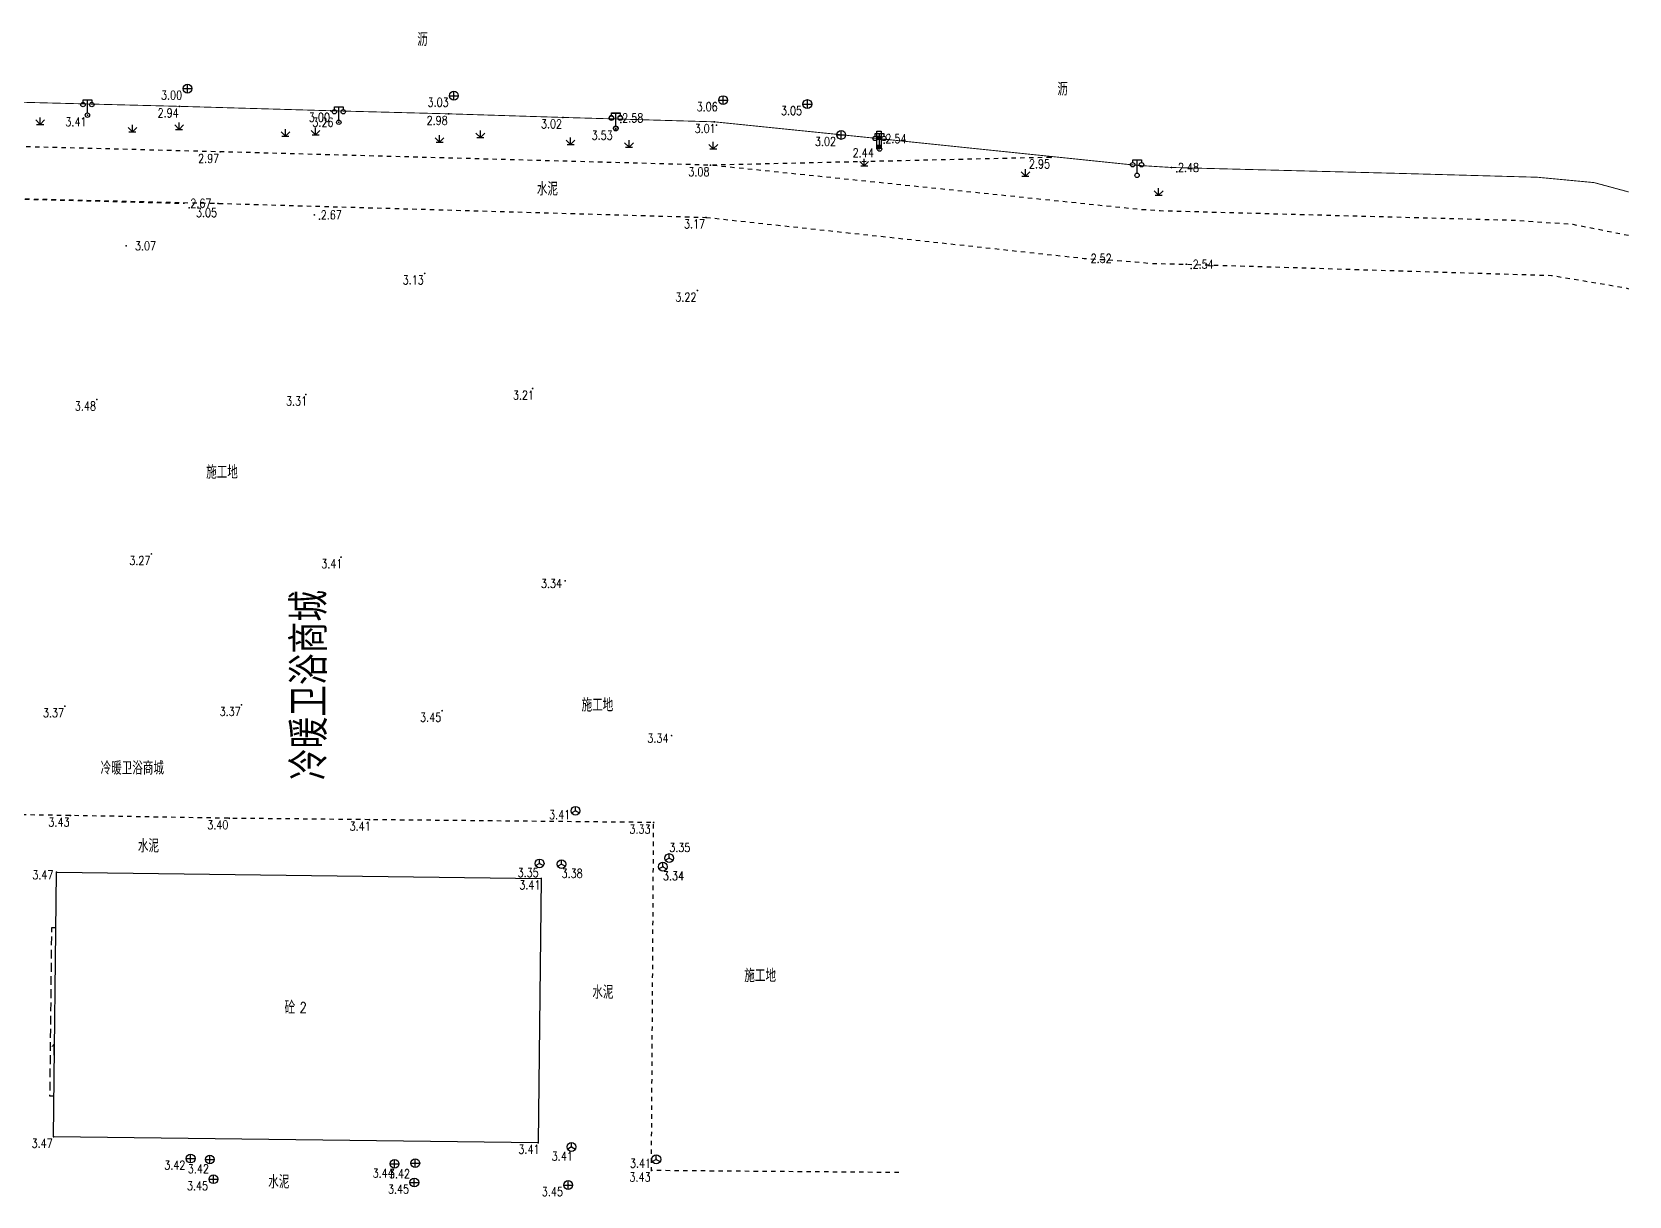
# Model space of a CAD drawing. Extents: x 500064 to 501389, y 2542464 to 2545400.
# Drawn here: x 500818.5 to 501000, y 2544915.1 to 2545047.4 of the extents above; entities that cross this region are included whole.
import ezdxf
from ezdxf.enums import TextEntityAlignment as Align

# ---------------------------------------------------------------- set-up
doc = ezdxf.new("R2010")
doc.units = 0
doc.header["$LTSCALE"] = 0.5
doc.linetypes.add('X5', pattern=[3, 2, -1])
doc.linetypes.add('X6', pattern=[2, 1, -1])
doc.layers.get('0').update_dxf_attribs({"linetype": 'CONTINUOUS', "lineweight": 5})
for name, color, linetype in [('0-文字', 7, 'CONTINUOUS'), ('GCD', 8, 'CONTINUOUS'), ('地形图', 8, 'CONTINUOUS')]:
    doc.layers.add(name, color=color, linetype=linetype)
doc.styles.add('HZ', font='romans.shx', dxfattribs={"width": 0.8, "bigfont": 'hztxt.shx'})
doc.styles.get("Standard").update_dxf_attribs({"font": 'simplex1.shx', "width": 0.7, "bigfont": 'hztxt.shx'})

# ---------------------------------------------------------------- blocks, each defined once
blk = doc.blocks.new('GC200')
at = {"linetype": 'Continuous', "const_width": 0.2, "flags": 128}
blk.add_lwpolyline([(-0.1, 0, 1), (0.1, 0, 1)], format="xyb", close=True, dxfattribs=at)
blk = doc.blocks.new('gc097')
for p, q in [((-1, 2.9), (-1, 3.5)), ((-1, 3.5), (1, 3.5)), ((0, 0.5), (0, 3.5)), ((1, 3.5), (1, 2.9))]:
    blk.add_line(p, q)
for centre in [(-1, 2.4), (0, 0), (1, 2.4)]:
    blk.add_circle(centre, 0.5)
blk = doc.blocks.new('gc124')
for p, q in [((-1, 1), (0, 0)), ((-0.8, 0), (0.8, 0)), ((0, 0), (0, 1.6)), ((0, 0), (1, 1))]:
    blk.add_line(p, q)
blk = doc.blocks.new('gc043')
for p, q in [((-1, 0), (1, 0)), ((0, -1), (0, 1))]:
    blk.add_line(p, q)
blk.add_circle((0, 0), 1)
blk = doc.blocks.new('gc048')
for q in [(-0.87, -0.5), (0, 1), (0.87, -0.5)]:
    blk.add_line((0, 0), q)
blk.add_circle((0, 0), 1)
blk = doc.blocks.new('gc054')
blk.add_lwpolyline([(-0.5, 0), (-0.5, 4), (0.5, 4), (0.5, 0)])
at = {"const_width": 1}
for points in [[(0, 2), (0, 3)], [(0, 0), (0, 1)]]:
    blk.add_lwpolyline(points, dxfattribs=at)

msp = doc.modelspace()

# ---------------------------------------------------------------- linework, layer by layer
at = {"layer": '地形图', "linetype": 'Continuous', "const_width": 0.1, "flags": 128}
for points in [[(500776.43, 2545040.4), (500798.2, 2545039.93), (500835.32, 2545038.97), (500852.51, 2545038.47), (500865.9, 2545038.12), (500878.89, 2545037.71), (500896.1, 2545037.21)], [(501000, 2545029.24), (500996.09, 2545030.3), (500989.63, 2545030.91), (500973.87, 2545031.35), (500948.06, 2545032.02), (500944.05, 2545032.27), (500914.82, 2545035.3), (500896.1, 2545037.21)]]:
    msp.add_lwpolyline(points, dxfattribs=at)
at = {"layer": '地形图', "linetype": 'X6', "flags": 128}
for points in [[(500934.36, 2545033.17), (500895.65, 2545032.28), (500839.93, 2545033.8), (500808.12, 2545034.62), (500788.92, 2545035.29), (500788.77, 2545029.14)], [(501000, 2545024.27), (500993.68, 2545025.53), (500987.12, 2545025.99), (500946.77, 2545027.08), (500944.3, 2545027.25), (500895.65, 2545032.28)], [(500784.76, 2545029.34), (500791.51, 2545029.1), (500835.81, 2545027.95)], [(500895.15, 2545026.35), (500938.14, 2545021.69), (500943.92, 2545021.31), (500945.61, 2545021.13), (500949.73, 2545021.02), (500991.23, 2545019.75), (500999.67, 2545018.35), (501000, 2545018.24)], [(500917.06, 2544917.77), (500888.95, 2544918), (500889.2, 2544957.56), (500856.9, 2544957.88), (500840.97, 2544958.04), (500822.92, 2544958.35), (500809.98, 2544958.54)]]:
    msp.add_lwpolyline(points, dxfattribs=at)
at = {"layer": '地形图', "linetype": 'X6', "elevation": 2.98, "flags": 128}
msp.add_lwpolyline([(500806.79, 2545028.68), (500807.67, 2545028.7), (500839.69, 2545027.94), (500895.15, 2545026.35)], dxfattribs=at)
at = {"layer": '地形图', "linetype": 'Continuous', "elevation": 3.47, "flags": 128}
msp.add_lwpolyline([(500821.01, 2544921.84), (500821.34, 2544951.91), (500876.43, 2544951.21), (500876.08, 2544921.16)], close=True, dxfattribs=at)
at = {"layer": '地形图', "linetype": 'X5', "flags": 128}
msp.add_lwpolyline([(500821.27, 2544945.59), (500820.77, 2544945.6), (500820.56, 2544926.5), (500821.06, 2544926.5)], dxfattribs=at)
at = {"layer": '地形图'}
for p in [(500885.49, 2545037.15, 2.58), (500896.35, 2545036.83, 2.54), (500915.39, 2545034.8, 2.54), (500948.65, 2545031.52, 2.48), (500836.41, 2545027.45, 2.67), (500851.23, 2545026.13, 2.67), (500950.3, 2545020.52, 2.54)]:
    msp.add_point(p, dxfattribs=at)

# ---------------------------------------------------------------- block references
at = {"layer": '地形图', "linetype": 'Continuous'}
ref = msp.add_blockref('GC200', (500836.22, 2545040.98, 3), dxfattribs=dict(at, xscale=0.5, yscale=0.5, zscale=0.5))
ref.add_attrib('height', '3.00', dxfattribs={"layer": 'GCD', "linetype": 'Continuous', "height": 1, "style": 'HZ', "width": 0.8}).set_placement((500833.22, 2545040.24, 3), align=Align.MIDDLE_LEFT)
at = {"layer": '地形图', "linetype": 'Continuous', "xscale": 0.5, "yscale": 0.5}
for name, p in [('gc043', (500836.22, 2545040.98, 3)), ('gc043', (500866.5, 2545040.18, 3.03)), ('gc043', (500897.09, 2545039.68, 3.06)), ('gc097', (500824.85, 2545037.97, 3.41)), ('gc097', (500853.42, 2545037.16, 3.26)), ('gc097', (500884.9, 2545036.43, 3.53)), ('gc043', (500906.67, 2545039.23, 3.05)), ('gc124', (500819.48, 2545036.92)), ('gc124', (500835.27, 2545036.35)), ('gc124', (500850.78, 2545035.74)), ('gc124', (500869.51, 2545035.42)), ('GC200', (500884.9, 2545037.65, 2.58)), ('gc043', (500910.52, 2545035.72, 3.02)), ('gc124', (500886.4, 2545034.34)), ('gc054', (500914.82, 2545034.13, 2.44)), ('GC200', (500914.82, 2545035.3, 2.54)), ('GC200', (500948.06, 2545032.02, 2.48)), ('GC200', (500835.82, 2545027.95, 2.67)), ('GC200', (500850.64, 2545026.63, 2.67)), ('GC200', (500949.73, 2545021.02, 2.54)), ('gc048', (500880.32, 2544958.9, 3.41)), ('gc048', (500876.24, 2544952.91, 3.35)), ('gc048', (500878.73, 2544952.83, 3.38)), ('gc048', (500890.24, 2544952.54, 3.34)), ('gc048', (500890.97, 2544953.52, 3.35)), ('gc048', (500879.87, 2544920.68, 3.41)), ('gc043', (500836.58, 2544919.36, 3.42)), ('gc043', (500838.76, 2544919.25, 3.42)), ('gc043', (500859.76, 2544918.76, 3.44)), ('gc043', (500862.11, 2544918.84, 3.42)), ('gc048', (500889.5, 2544919.27, 3.41)), ('gc043', (500839.17, 2544917.01, 3.45)), ('gc043', (500862, 2544916.64, 3.45)), ('gc043', (500879.49, 2544916.35, 3.44))]:
    msp.add_blockref(name, p, dxfattribs=at)
at = {"layer": '地形图', "linetype": 'Continuous'}
ref = msp.add_blockref('GC200', (500866.5, 2545040.18, 3.03), dxfattribs=dict(at, xscale=0.5, yscale=0.5, zscale=0.5))
ref.add_attrib('height', '3.03', dxfattribs={"layer": 'GCD', "linetype": 'Continuous', "height": 1, "style": 'HZ', "width": 0.8}).set_placement((500863.5, 2545039.43, 3.03), align=Align.MIDDLE_LEFT)
ref = msp.add_blockref('GC200', (500824.85, 2545037.97, 3.41), dxfattribs=dict(at, xscale=0.5, yscale=0.5, zscale=0.5))
ref.add_attrib('height', '3.41', dxfattribs={"layer": 'GCD', "linetype": 'Continuous', "height": 1, "style": 'HZ', "width": 0.8}).set_placement((500822.35, 2545037.22, 3.41), align=Align.MIDDLE_LEFT)
ref = msp.add_blockref('GC200', (500835.32, 2545038.97, 2.94), dxfattribs=dict(at, xscale=0.5, yscale=0.5, zscale=0.5))
ref.add_attrib('height', '2.94', dxfattribs={"layer": 'GCD', "linetype": 'Continuous', "height": 1, "style": 'HZ', "width": 0.8}).set_placement((500832.82, 2545038.22, 2.94), align=Align.MIDDLE_LEFT)
ref = msp.add_blockref('GC200', (500852.51, 2545038.47, 3), dxfattribs=dict(at, xscale=0.5, yscale=0.5, zscale=0.5))
ref.add_attrib('height', '3.00', dxfattribs={"layer": 'GCD', "linetype": 'Continuous', "height": 1, "style": 'HZ', "width": 0.8}).set_placement((500850.01, 2545037.72, 3), align=Align.MIDDLE_LEFT)
ref = msp.add_blockref('GC200', (500865.9, 2545038.12, 2.98), dxfattribs=dict(at, xscale=0.5, yscale=0.5, zscale=0.5))
ref.add_attrib('height', '2.98', dxfattribs={"layer": 'GCD', "linetype": 'Continuous', "height": 1, "style": 'HZ', "width": 0.8}).set_placement((500863.4, 2545037.37, 2.98), align=Align.MIDDLE_LEFT)
at = {"layer": '地形图', "linetype": 'Continuous', "xscale": 0.5, "yscale": 0.5, "zscale": 0.5}
for name, p in [('gc097', (500884.9, 2545036.49, 2.58)), ('gc124', (500829.97, 2545036.07)), ('gc124', (500847.36, 2545035.59)), ('gc124', (500864.87, 2545034.88)), ('gc124', (500879.76, 2545034.63)), ('gc124', (500895.98, 2545034.13)), ('gc097', (500914.87, 2545034.12, 2.51)), ('gc124', (500913.13, 2545032.2)), ('gc097', (500944.14, 2545031.13, 2.48)), ('gc124', (500931.45, 2545031.04)), ('gc124', (500946.59, 2545028.88))]:
    msp.add_blockref(name, p, dxfattribs=at)
at = {"layer": '地形图', "linetype": 'Continuous'}
ref = msp.add_blockref('GC200', (500897.09, 2545039.68, 3.06), dxfattribs=dict(at, xscale=0.5, yscale=0.5, zscale=0.5))
ref.add_attrib('height', '3.06', dxfattribs={"layer": 'GCD', "linetype": 'Continuous', "height": 1, "style": 'HZ', "width": 0.8}).set_placement((500894.09, 2545038.93, 3.06), align=Align.MIDDLE_LEFT)
ref = msp.add_blockref('GC200', (500906.67, 2545039.23, 3.05), dxfattribs=dict(at, xscale=0.5, yscale=0.5, zscale=0.5))
ref.add_attrib('height', '3.05', dxfattribs={"layer": 'GCD', "linetype": 'Continuous', "height": 1, "style": 'HZ', "width": 0.8}).set_placement((500903.67, 2545038.48, 3.05), align=Align.MIDDLE_LEFT)
ref = msp.add_blockref('GC200', (500853.42, 2545037.16, 3.26), dxfattribs=dict(at, xscale=0.5, yscale=0.5, zscale=0.5))
ref.add_attrib('height', '3.26', dxfattribs={"layer": 'GCD', "linetype": 'Continuous', "height": 1, "style": 'HZ', "width": 0.8}).set_placement((500850.42, 2545037.16, 3.26), align=Align.MIDDLE_LEFT)
ref = msp.add_blockref('GC200', (500878.89, 2545037.71, 3.02), dxfattribs=dict(at, xscale=0.5, yscale=0.5, zscale=0.5))
ref.add_attrib('height', '3.02', dxfattribs={"layer": 'GCD', "linetype": 'Continuous', "height": 1, "style": 'HZ', "width": 0.8}).set_placement((500876.39, 2545036.97, 3.02), align=Align.MIDDLE_LEFT)
ref = msp.add_blockref('GC200', (500884.9, 2545036.43, 3.53), dxfattribs=dict(at, xscale=0.5, yscale=0.5, zscale=0.5))
ref.add_attrib('height', '3.53', dxfattribs={"layer": 'GCD', "linetype": 'Continuous', "height": 1, "style": 'HZ', "width": 0.8}).set_placement((500882.15, 2545035.68, 3.53), align=Align.MIDDLE_LEFT)
ref = msp.add_blockref('GC200', (500896.1, 2545037.21, 3.01), dxfattribs=dict(at, xscale=0.5, yscale=0.5, zscale=0.5))
ref.add_attrib('height', '3.01', dxfattribs={"layer": 'GCD', "linetype": 'Continuous', "height": 1, "style": 'HZ', "width": 0.8}).set_placement((500893.85, 2545036.46, 3.01), align=Align.MIDDLE_LEFT)
ref = msp.add_blockref('GC200', (500910.52, 2545035.72, 3.02), dxfattribs=dict(at, xscale=0.5, yscale=0.5, zscale=0.5))
ref.add_attrib('height', '3.02', dxfattribs={"layer": 'GCD', "linetype": 'Continuous', "height": 1, "style": 'HZ', "width": 0.8}).set_placement((500907.52, 2545034.97, 3.02), align=Align.MIDDLE_LEFT)
ref = msp.add_blockref('GC200', (500839.93, 2545033.8, 2.97), dxfattribs=dict(at, xscale=0.5, yscale=0.5, zscale=0.5))
ref.add_attrib('height', '2.97', dxfattribs={"layer": 'GCD', "linetype": 'Continuous', "height": 1, "style": 'HZ', "width": 0.8}).set_placement((500837.43, 2545033.05, 2.97), align=Align.MIDDLE_LEFT)
ref = msp.add_blockref('GC200', (500914.82, 2545034.13, 2.44), dxfattribs=dict(at, xscale=0.5, yscale=0.5, zscale=0.5))
ref.add_attrib('height', '2.44', dxfattribs={"layer": 'GCD', "linetype": 'Continuous', "height": 1, "style": 'HZ', "width": 0.8}).set_placement((500911.82, 2545033.69, 2.44), align=Align.MIDDLE_LEFT)
ref = msp.add_blockref('GC200', (500934.36, 2545033.17, 2.95), dxfattribs=dict(at, xscale=0.5, yscale=0.5, zscale=0.5))
ref.add_attrib('height', '2.95', dxfattribs={"layer": 'GCD', "linetype": 'Continuous', "height": 1, "style": 'HZ', "width": 0.8}).set_placement((500931.86, 2545032.42, 2.95), align=Align.MIDDLE_LEFT)
ref = msp.add_blockref('GC200', (500895.65, 2545032.28, 3.08), dxfattribs=dict(at, xscale=0.5, yscale=0.5, zscale=0.5))
ref.add_attrib('height', '3.08', dxfattribs={"layer": 'GCD', "linetype": 'Continuous', "height": 1, "style": 'HZ', "width": 0.8}).set_placement((500893.15, 2545031.53, 3.08), align=Align.MIDDLE_LEFT)
ref = msp.add_blockref('GC200', (500839.69, 2545027.94, 3.05), dxfattribs=dict(at, xscale=0.5, yscale=0.5, zscale=0.5))
ref.add_attrib('height', '3.05', dxfattribs={"layer": 'GCD', "linetype": 'Continuous', "height": 1, "style": 'HZ', "width": 0.8}).set_placement((500837.19, 2545026.89, 3.05), align=Align.MIDDLE_LEFT)
ref = msp.add_blockref('GC200', (500895.15, 2545026.35, 3.17), dxfattribs=dict(at, xscale=0.5, yscale=0.5, zscale=0.5))
ref.add_attrib('height', '3.17', dxfattribs={"layer": 'GCD', "linetype": 'Continuous', "height": 1, "style": 'HZ', "width": 0.8}).set_placement((500892.65, 2545025.6, 3.17), align=Align.MIDDLE_LEFT)
ref = msp.add_blockref('GC200', (500829.25, 2545023.11, 3.06), dxfattribs=dict(at, xscale=0.5, yscale=0.5, zscale=0.5))
ref.add_attrib('height', '3.07', dxfattribs={"layer": 'GCD', "linetype": 'Continuous', "height": 1, "style": 'HZ', "width": 0.8}).set_placement((500830.25, 2545023.11, 3.07), align=Align.MIDDLE_LEFT)
ref = msp.add_blockref('GC200', (500863.18, 2545019.98, 3.13), dxfattribs=dict(at, xscale=0.5, yscale=0.5, zscale=0.5))
ref.add_attrib('height', '3.13', dxfattribs={"layer": 'GCD', "linetype": 'Continuous', "height": 1, "style": 'HZ', "width": 0.8}).set_placement((500860.68, 2545019.23, 3.13), align=Align.MIDDLE_LEFT)
ref = msp.add_blockref('GC200', (500894.17, 2545018.04, 3.22), dxfattribs=dict(at, xscale=0.5, yscale=0.5, zscale=0.5))
ref.add_attrib('height', '3.22', dxfattribs={"layer": 'GCD', "linetype": 'Continuous', "height": 1, "style": 'HZ', "width": 0.8}).set_placement((500891.67, 2545017.29, 3.22), align=Align.MIDDLE_LEFT)
ref = msp.add_blockref('GC200', (500825.92, 2545005.65, 3.48), dxfattribs=dict(at, xscale=0.5, yscale=0.5, zscale=0.5))
ref.add_attrib('height', '3.48', dxfattribs={"layer": 'GCD', "linetype": 'Continuous', "height": 1, "style": 'HZ', "width": 0.8}).set_placement((500823.42, 2545004.9, 3.48), align=Align.MIDDLE_LEFT)
ref = msp.add_blockref('GC200', (500849.67, 2545006.22, 3.31), dxfattribs=dict(at, xscale=0.5, yscale=0.5, zscale=0.5))
ref.add_attrib('height', '3.31', dxfattribs={"layer": 'GCD', "linetype": 'Continuous', "height": 1, "style": 'HZ', "width": 0.8}).set_placement((500847.42, 2545005.47, 3.31), align=Align.MIDDLE_LEFT)
ref = msp.add_blockref('GC200', (500875.45, 2545006.9, 3.21), dxfattribs=dict(at, xscale=0.5, yscale=0.5, zscale=0.5))
ref.add_attrib('height', '3.21', dxfattribs={"layer": 'GCD', "linetype": 'Continuous', "height": 1, "style": 'HZ', "width": 0.8}).set_placement((500873.2, 2545006.15, 3.21), align=Align.MIDDLE_LEFT)
ref = msp.add_blockref('GC200', (500832.12, 2544988.09, 3.27), dxfattribs=dict(at, xscale=0.5, yscale=0.5, zscale=0.5))
ref.add_attrib('height', '3.27', dxfattribs={"layer": 'GCD', "linetype": 'Continuous', "height": 1, "style": 'HZ', "width": 0.8}).set_placement((500829.62, 2544987.34, 3.27), align=Align.MIDDLE_LEFT)
ref = msp.add_blockref('GC200', (500853.67, 2544987.73, 3.41), dxfattribs=dict(at, xscale=0.5, yscale=0.5, zscale=0.5))
ref.add_attrib('height', '3.41', dxfattribs={"layer": 'GCD', "linetype": 'Continuous', "height": 1, "style": 'HZ', "width": 0.8}).set_placement((500851.42, 2544986.98, 3.41), align=Align.MIDDLE_LEFT)
ref = msp.add_blockref('GC200', (500879.14, 2544985.03, 3.33), dxfattribs=dict(at, xscale=0.5, yscale=0.5, zscale=0.5))
ref.add_attrib('height', '3.34', dxfattribs={"layer": 'GCD', "linetype": 'Continuous', "height": 1, "style": 'HZ', "width": 0.8}).set_placement((500876.39, 2544984.73, 3.34), align=Align.MIDDLE_LEFT)
ref = msp.add_blockref('GC200', (500822.29, 2544970.78, 3.37), dxfattribs=dict(at, xscale=0.5, yscale=0.5, zscale=0.5))
ref.add_attrib('height', '3.37', dxfattribs={"layer": 'GCD', "linetype": 'Continuous', "height": 1, "style": 'HZ', "width": 0.8}).set_placement((500819.79, 2544970.03, 3.37), align=Align.MIDDLE_LEFT)
ref = msp.add_blockref('GC200', (500842.37, 2544970.94, 3.37), dxfattribs=dict(at, xscale=0.5, yscale=0.5, zscale=0.5))
ref.add_attrib('height', '3.37', dxfattribs={"layer": 'GCD', "linetype": 'Continuous', "height": 1, "style": 'HZ', "width": 0.8}).set_placement((500839.87, 2544970.19, 3.37), align=Align.MIDDLE_LEFT)
ref = msp.add_blockref('GC200', (500865.16, 2544970.27, 3.45), dxfattribs=dict(at, xscale=0.5, yscale=0.5, zscale=0.5))
ref.add_attrib('height', '3.45', dxfattribs={"layer": 'GCD', "linetype": 'Continuous', "height": 1, "style": 'HZ', "width": 0.8}).set_placement((500862.66, 2544969.52, 3.45), align=Align.MIDDLE_LEFT)
ref = msp.add_blockref('GC200', (500891.24, 2544967.44, 3.34), dxfattribs=dict(at, xscale=0.5, yscale=0.5, zscale=0.5))
ref.add_attrib('height', '3.34', dxfattribs={"layer": 'GCD', "linetype": 'Continuous', "height": 1, "style": 'HZ', "width": 0.8}).set_placement((500888.49, 2544967.14, 3.34), align=Align.MIDDLE_LEFT)
ref = msp.add_blockref('GC200', (500822.92, 2544958.35, 3.43), dxfattribs=dict(at, xscale=0.5, yscale=0.5, zscale=0.5))
ref.add_attrib('height', '3.43', dxfattribs={"layer": 'GCD', "linetype": 'Continuous', "height": 1, "style": 'HZ', "width": 0.8}).set_placement((500820.42, 2544957.6, 3.43), align=Align.MIDDLE_LEFT)
ref = msp.add_blockref('GC200', (500880.32, 2544958.9, 3.41), dxfattribs=dict(at, xscale=0.5, yscale=0.5, zscale=0.5))
ref.add_attrib('height', '3.41', dxfattribs={"layer": 'GCD', "linetype": 'Continuous', "height": 1, "style": 'HZ', "width": 0.8}).set_placement((500877.32, 2544958.45, 3.41), align=Align.MIDDLE_LEFT)
ref = msp.add_blockref('GC200', (500840.97, 2544958.04, 3.4), dxfattribs=dict(at, xscale=0.5, yscale=0.5, zscale=0.5))
ref.add_attrib('height', '3.40', dxfattribs={"layer": 'GCD', "linetype": 'Continuous', "height": 1, "style": 'HZ', "width": 0.8}).set_placement((500838.47, 2544957.29, 3.4), align=Align.MIDDLE_LEFT)
ref = msp.add_blockref('GC200', (500856.9, 2544957.88, 3.4), dxfattribs=dict(at, xscale=0.5, yscale=0.5, zscale=0.5))
ref.add_attrib('height', '3.41', dxfattribs={"layer": 'GCD', "linetype": 'Continuous', "height": 1, "style": 'HZ', "width": 0.8}).set_placement((500854.65, 2544957.14, 3.41), align=Align.MIDDLE_LEFT)
ref = msp.add_blockref('GC200', (500889.2, 2544957.56, 3.33), dxfattribs=dict(at, xscale=0.5, yscale=0.5, zscale=0.5))
ref.add_attrib('height', '3.33', dxfattribs={"layer": 'GCD', "linetype": 'Continuous', "height": 1, "style": 'HZ', "width": 0.8}).set_placement((500886.45, 2544956.81, 3.33), align=Align.MIDDLE_LEFT)
ref = msp.add_blockref('GC200', (500890.97, 2544953.52, 3.35), dxfattribs=dict(at, xscale=0.5, yscale=0.5, zscale=0.5))
ref.add_attrib('height', '3.35', dxfattribs={"layer": 'GCD', "linetype": 'Continuous', "height": 1, "style": 'HZ', "width": 0.8}).set_placement((500890.97, 2544954.72, 3.35), align=Align.MIDDLE_LEFT)
ref = msp.add_blockref('GC200', (500876.24, 2544952.91, 3.35), dxfattribs=dict(at, xscale=0.5, yscale=0.5, zscale=0.5))
ref.add_attrib('height', '3.35', dxfattribs={"layer": 'GCD', "linetype": 'Continuous', "height": 1, "style": 'HZ', "width": 0.8}).set_placement((500873.74, 2544951.86, 3.35), align=Align.MIDDLE_LEFT)
ref = msp.add_blockref('GC200', (500878.73, 2544952.83, 3.38), dxfattribs=dict(at, xscale=0.5, yscale=0.5, zscale=0.5))
ref.add_attrib('height', '3.38', dxfattribs={"layer": 'GCD', "linetype": 'Continuous', "height": 1, "style": 'HZ', "width": 0.8}).set_placement((500878.73, 2544951.78, 3.38), align=Align.MIDDLE_LEFT)
ref = msp.add_blockref('GC200', (500821.34, 2544951.91, 3.47), dxfattribs=dict(at, xscale=0.5, yscale=0.5, zscale=0.5))
ref.add_attrib('height', '3.47', dxfattribs={"layer": 'GCD', "linetype": 'Continuous', "height": 1, "style": 'HZ', "width": 0.8}).set_placement((500818.59, 2544951.61, 3.47), align=Align.MIDDLE_LEFT)
ref = msp.add_blockref('GC200', (500876.43, 2544951.21, 3.41), dxfattribs=dict(at, xscale=0.5, yscale=0.5, zscale=0.5))
ref.add_attrib('height', '3.41', dxfattribs={"layer": 'GCD', "linetype": 'Continuous', "height": 1, "style": 'HZ', "width": 0.8}).set_placement((500873.93, 2544950.46, 3.41), align=Align.MIDDLE_LEFT)
ref = msp.add_blockref('GC200', (500890.24, 2544952.54, 3.34), dxfattribs=dict(at, xscale=0.5, yscale=0.5, zscale=0.5))
ref.add_attrib('height', '3.34', dxfattribs={"layer": 'GCD', "linetype": 'Continuous', "height": 1, "style": 'HZ', "width": 0.8}).set_placement((500890.24, 2544951.49, 3.34), align=Align.MIDDLE_LEFT)
ref = msp.add_blockref('GC200', (500890.27, 2544952.54, 3.34), dxfattribs=dict(at, xscale=0.5, yscale=0.5, zscale=0.5))
ref.add_attrib('height', '3.34', dxfattribs={"layer": 'GCD', "linetype": 'Continuous', "height": 1, "style": 'HZ', "width": 0.8}).set_placement((500890.27, 2544951.49, 3.34), align=Align.MIDDLE_LEFT)
ref = msp.add_blockref('GC200', (500821.01, 2544921.84, 3.47), dxfattribs=dict(at, xscale=0.5, yscale=0.5, zscale=0.5))
ref.add_attrib('height', '3.47', dxfattribs={"layer": 'GCD', "linetype": 'Continuous', "height": 1, "style": 'HZ', "width": 0.8}).set_placement((500818.51, 2544921.09, 3.47), align=Align.MIDDLE_LEFT)
ref = msp.add_blockref('GC200', (500876.08, 2544921.16, 3.41), dxfattribs=dict(at, xscale=0.5, yscale=0.5, zscale=0.5))
ref.add_attrib('height', '3.41', dxfattribs={"layer": 'GCD', "linetype": 'Continuous', "height": 1, "style": 'HZ', "width": 0.8}).set_placement((500873.83, 2544920.41, 3.41), align=Align.MIDDLE_LEFT)
ref = msp.add_blockref('GC200', (500879.87, 2544920.68, 3.41), dxfattribs=dict(at, xscale=0.5, yscale=0.5, zscale=0.5))
ref.add_attrib('height', '3.41', dxfattribs={"layer": 'GCD', "linetype": 'Continuous', "height": 1, "style": 'HZ', "width": 0.8}).set_placement((500877.62, 2544919.63, 3.41), align=Align.MIDDLE_LEFT)
ref = msp.add_blockref('GC200', (500836.58, 2544919.36, 3.42), dxfattribs=dict(at, xscale=0.5, yscale=0.5, zscale=0.5))
ref.add_attrib('height', '3.42', dxfattribs={"layer": 'GCD', "linetype": 'Continuous', "height": 1, "style": 'HZ', "width": 0.8}).set_placement((500833.58, 2544918.61, 3.42), align=Align.MIDDLE_LEFT)
ref = msp.add_blockref('GC200', (500838.76, 2544919.25, 3.42), dxfattribs=dict(at, xscale=0.5, yscale=0.5, zscale=0.5))
ref.add_attrib('height', '3.42', dxfattribs={"layer": 'GCD', "linetype": 'Continuous', "height": 1, "style": 'HZ', "width": 0.8}).set_placement((500836.26, 2544918.2, 3.42), align=Align.MIDDLE_LEFT)
ref = msp.add_blockref('GC200', (500859.76, 2544918.76, 3.44), dxfattribs=dict(at, xscale=0.5, yscale=0.5, zscale=0.5))
ref.add_attrib('height', '3.44', dxfattribs={"layer": 'GCD', "linetype": 'Continuous', "height": 1, "style": 'HZ', "width": 0.8}).set_placement((500857.26, 2544917.71, 3.44), align=Align.MIDDLE_LEFT)
ref = msp.add_blockref('GC200', (500862.11, 2544918.84, 3.42), dxfattribs=dict(at, xscale=0.5, yscale=0.5, zscale=0.5))
ref.add_attrib('height', '3.42', dxfattribs={"layer": 'GCD', "linetype": 'Continuous', "height": 1, "style": 'HZ', "width": 0.8}).set_placement((500859.11, 2544917.64, 3.42), align=Align.MIDDLE_LEFT)
ref = msp.add_blockref('GC200', (500889.5, 2544919.27, 3.41), dxfattribs=dict(at, xscale=0.5, yscale=0.5, zscale=0.5))
ref.add_attrib('height', '3.41', dxfattribs={"layer": 'GCD', "linetype": 'Continuous', "height": 1, "style": 'HZ', "width": 0.8}).set_placement((500886.5, 2544918.82, 3.41), align=Align.MIDDLE_LEFT)
ref = msp.add_blockref('GC200', (500839.17, 2544917.01, 3.45), dxfattribs=dict(at, xscale=0.5, yscale=0.5, zscale=0.5))
ref.add_attrib('height', '3.45', dxfattribs={"layer": 'GCD', "linetype": 'Continuous', "height": 1, "style": 'HZ', "width": 0.8}).set_placement((500836.17, 2544916.26, 3.45), align=Align.MIDDLE_LEFT)
ref = msp.add_blockref('GC200', (500862, 2544916.64, 3.45), dxfattribs=dict(at, xscale=0.5, yscale=0.5, zscale=0.5))
ref.add_attrib('height', '3.45', dxfattribs={"layer": 'GCD', "linetype": 'Continuous', "height": 1, "style": 'HZ', "width": 0.8}).set_placement((500859, 2544915.89, 3.45), align=Align.MIDDLE_LEFT)
ref = msp.add_blockref('GC200', (500879.49, 2544916.35, 3.44), dxfattribs=dict(at, xscale=0.5, yscale=0.5, zscale=0.5))
ref.add_attrib('height', '3.45', dxfattribs={"layer": 'GCD', "linetype": 'Continuous', "height": 1, "style": 'HZ', "width": 0.8}).set_placement((500876.49, 2544915.6, 3.45), align=Align.MIDDLE_LEFT)
ref = msp.add_blockref('GC200', (500888.95, 2544918, 3.43), dxfattribs=dict(at, xscale=0.5, yscale=0.5, zscale=0.5))
ref.add_attrib('height', '3.43', dxfattribs={"layer": 'GCD', "linetype": 'Continuous', "height": 1, "style": 'HZ', "width": 0.8}).set_placement((500886.45, 2544917.26, 3.43), align=Align.MIDDLE_LEFT)

# ---------------------------------------------------------------- texts
at = {"layer": '0-文字', "ltscale": 1000, "width": 0.9}
msp.add_text('冷暖卫浴商城', height=4, rotation=90.0133, dxfattribs=at).set_placement((500850.07, 2544983.98, 1), align=Align.MIDDLE_RIGHT)
at = {"layer": '地形图', "linetype": 'Continuous', "style": 'HZ', "width": 0.8}
for s, height, p in [('沥', 1.5, (500862.93, 2545046.62)), ('沥', 1.5, (500935.68, 2545040.98)), ('2.58', 1, (500886.82, 2545037.65)), ('2.54', 1, (500916.74, 2545035.3)), ('2.48', 1, (500949.98, 2545032.02)), ('水泥', 1.5, (500877.13, 2545029.66)), ('2.67', 1, (500837.74, 2545027.95)), ('2.67', 1, (500852.57, 2545026.63)), ('2.52', 1, (500940.06, 2545021.69)), ('2.54', 1, (500951.65, 2545021.02)), ('施工地', 1.5, (500840.15, 2544997.47)), ('施工地', 1.5, (500882.81, 2544971)), ('冷暖卫浴商城', 1.5, (500829.95, 2544963.83)), ('水泥', 1.5, (500831.79, 2544954.98)), ('施工地', 1.5, (500901.31, 2544940.24)), ('水泥', 1.5, (500883.43, 2544938.35)), ('1', 1.2, (500820.98, 2544931.72)), ('水泥', 1.5, (500846.6, 2544916.79))]:
    msp.add_text(s, height=height, dxfattribs=at).set_placement(p, align=Align.MIDDLE)
msp.add_text('砼', height=1.5, dxfattribs=at).set_placement((500848.46, 2544936.53), align=Align.MIDDLE_RIGHT)
msp.add_text('2', height=1.2, dxfattribs=at).set_placement((500848.96, 2544936.53), align=Align.MIDDLE_LEFT)

doc.saveas('drawing.dxf')
